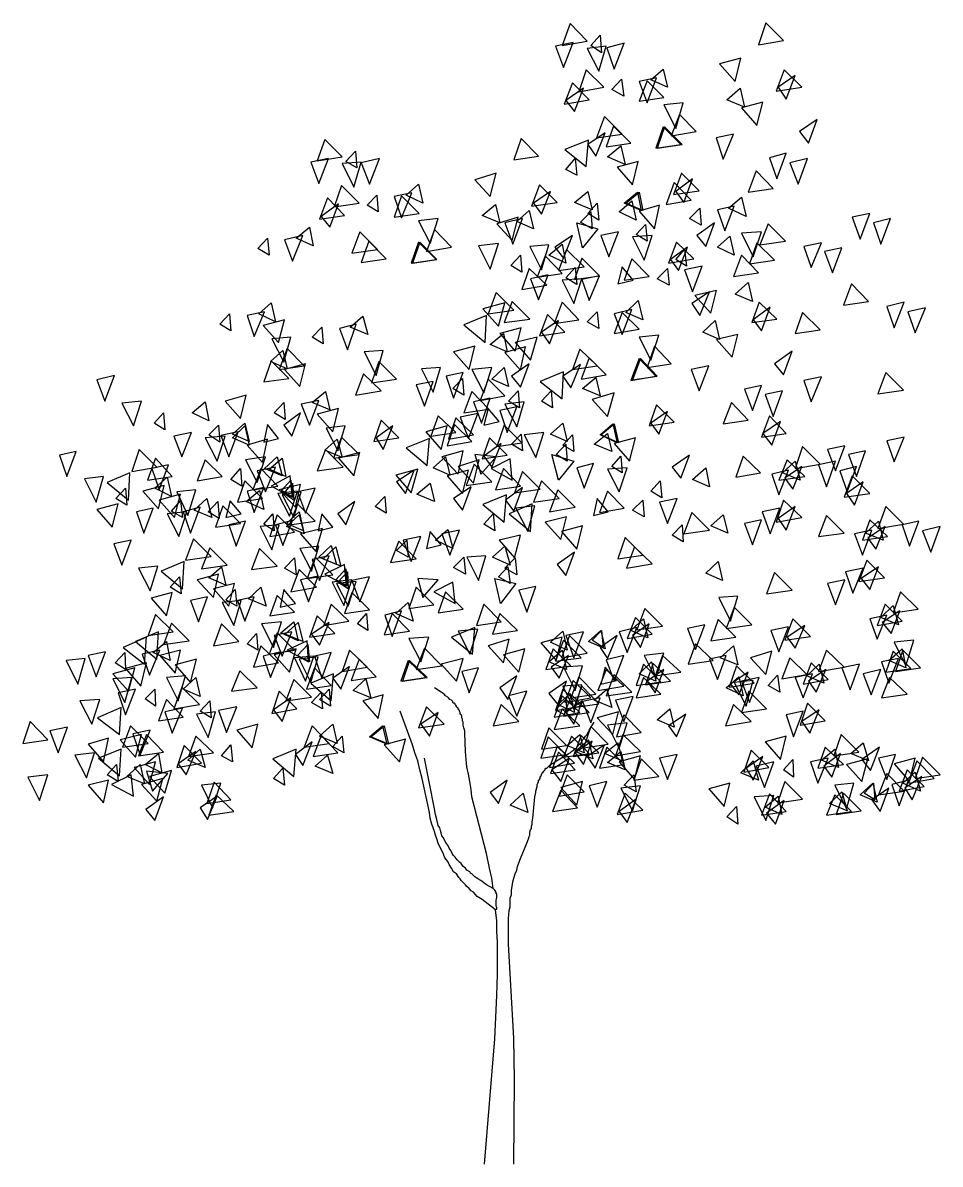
# Model space of a CAD drawing. Header units: inches. Extents: x -11 to 128, y 7 to 56.
# Drawn here: x 0.13 to 8.86, y 22.91 to 33.77 of the extents above; entities that cross this region are included whole.
import ezdxf

# ---------------------------------------------------------------- set-up
doc = ezdxf.new("R2010")
doc.units = ezdxf.units.IN
doc.header["$MEASUREMENT"] = 0

msp = doc.modelspace()

# ---------------------------------------------------------------- linework, layer by layer
at = {"color": 8, "linetype": 'Continuous', "lineweight": -2, "true_color": 0x000008}
for points in [[(5.34, 33.768), (5.264, 33.559), (5.501, 33.6)], [(7.203, 33.775), (7.133, 33.566), (7.37, 33.607)], [(5.201, 33.552), (5.277, 33.349), (5.368, 33.587)], [(5.536, 33.559), (5.626, 33.656), (5.64, 33.489)], [(5.689, 33.538), (5.759, 33.335), (5.856, 33.58)], [(5.501, 33.531), (5.612, 33.314), (5.682, 33.552)], [(6.763, 33.384), (6.91, 33.217), (6.966, 33.44)], [(5.494, 33.328), (5.424, 33.119), (5.661, 33.161)], [(5.996, 33.217), (6.073, 33.014), (6.163, 33.252)], [(6.108, 33.231), (6.226, 33.335), (6.268, 33.161)], [(7.377, 33.328), (7.301, 33.126), (7.545, 33.161)], [(7.322, 33.161), (7.398, 33.049), (7.482, 33.273)], [(5.361, 33.203), (5.284, 33.001), (5.522, 33.042)], [(5.298, 33.035), (5.382, 32.931), (5.466, 33.154)], [(5.738, 33.14), (5.829, 33.238), (5.85, 33.077)], [(6.073, 33.224), (5.996, 33.028), (6.233, 33.063)], [(6.833, 33.042), (6.959, 33.154), (7.001, 32.973)], [(6.973, 32.966), (7.119, 32.798), (7.175, 33.021)], [(6.233, 32.994), (6.345, 32.77), (6.415, 33.014)], [(5.668, 32.882), (5.591, 32.68), (5.836, 32.714)], [(6.38, 32.903), (6.303, 32.701), (6.54, 32.742)], [(7.524, 32.742), (7.608, 32.631), (7.691, 32.854)], [(5.508, 32.617), (5.584, 32.505), (5.675, 32.728)], [(5.752, 32.791), (5.682, 32.596), (5.919, 32.631)], [(6.226, 32.784), (6.156, 32.582), (6.394, 32.617)], [(6.24, 32.784), (6.17, 32.582), (6.408, 32.617)], [(6.729, 32.68), (6.798, 32.477), (6.896, 32.714)], [(3.003, 32.666), (2.933, 32.463), (3.171, 32.498)], [(4.873, 32.673), (4.803, 32.47), (5.04, 32.505)], [(5.291, 32.568), (5.494, 32.408), (5.515, 32.659)], [(5.696, 32.498), (5.822, 32.603), (5.863, 32.428)], [(2.871, 32.449), (2.947, 32.247), (3.038, 32.484)], [(3.206, 32.456), (3.296, 32.554), (3.31, 32.394)], [(3.352, 32.442), (3.429, 32.24), (3.526, 32.484)], [(5.298, 32.38), (5.389, 32.484), (5.403, 32.324)], [(7.238, 32.491), (7.308, 32.289), (7.398, 32.533)], [(7.433, 32.442), (7.51, 32.24), (7.601, 32.484)], [(3.171, 32.435), (3.282, 32.212), (3.352, 32.449)], [(5.787, 32.401), (5.933, 32.233), (5.989, 32.456)], [(4.433, 32.282), (4.58, 32.122), (4.636, 32.345)], [(6.401, 32.345), (6.324, 32.142), (6.568, 32.177)], [(6.345, 32.17), (6.422, 32.066), (6.505, 32.289)], [(7.112, 32.366), (7.035, 32.163), (7.273, 32.198)], [(3.164, 32.226), (3.094, 32.024), (3.331, 32.059)], [(3.666, 32.122), (3.736, 31.919), (3.833, 32.156)], [(3.778, 32.135), (3.896, 32.24), (3.938, 32.059)], [(5.047, 32.233), (4.971, 32.031), (5.215, 32.066)], [(4.991, 32.059), (5.068, 31.954), (5.152, 32.17)], [(5.382, 32.066), (5.508, 32.17), (5.55, 31.996)], [(5.856, 32.059), (5.982, 32.163), (6.017, 31.989)], [(5.87, 32.059), (5.996, 32.163), (6.031, 31.989)], [(6.331, 32.254), (6.254, 32.045), (6.491, 32.087)], [(3.031, 32.108), (2.954, 31.905), (3.192, 31.94)], [(2.968, 31.933), (3.052, 31.829), (3.136, 32.052)], [(3.408, 32.038), (3.499, 32.135), (3.512, 31.975)], [(3.736, 32.128), (3.666, 31.926), (3.903, 31.961)], [(4.503, 31.94), (4.629, 32.045), (4.671, 31.87)], [(5.508, 31.961), (5.598, 32.059), (5.612, 31.898)], [(5.808, 31.975), (5.926, 32.08), (5.968, 31.898)], [(6.847, 32.01), (6.973, 32.115), (7.015, 31.933)], [(4.831, 31.884), (4.95, 31.989), (4.991, 31.815)], [(5.438, 31.877), (5.536, 31.975), (5.55, 31.815)], [(5.996, 31.982), (6.143, 31.815), (6.191, 32.038)], [(6.477, 31.912), (6.575, 32.01), (6.589, 31.849)], [(6.742, 31.996), (6.812, 31.794), (6.903, 32.031)], [(8.026, 31.926), (8.103, 31.717), (8.194, 31.961)], [(2.731, 31.724), (2.857, 31.829), (2.892, 31.654)], [(3.896, 31.891), (4.008, 31.675), (4.085, 31.912)], [(4.643, 31.863), (4.789, 31.703), (4.845, 31.926)], [(4.719, 31.87), (4.796, 31.668), (4.887, 31.912)], [(5.403, 31.87), (5.605, 31.815), (5.459, 31.633)], [(5.968, 31.759), (6.059, 31.856), (6.073, 31.696)], [(6.547, 31.752), (6.631, 31.647), (6.715, 31.87)], [(7.224, 31.863), (7.147, 31.661), (7.391, 31.696)], [(8.228, 31.87), (8.298, 31.668), (8.389, 31.912)], [(2.368, 31.626), (2.459, 31.724), (2.473, 31.563)], [(2.62, 31.71), (2.696, 31.508), (2.794, 31.752)], [(3.338, 31.787), (3.261, 31.584), (3.505, 31.619)], [(4.05, 31.808), (3.973, 31.598), (4.21, 31.64)], [(5.194, 31.64), (5.277, 31.536), (5.361, 31.752)], [(5.633, 31.752), (5.71, 31.549), (5.801, 31.787)], [(5.933, 31.738), (6.045, 31.515), (6.122, 31.752)], [(6.742, 31.64), (6.861, 31.745), (6.903, 31.563)], [(6.973, 31.773), (7.084, 31.549), (7.161, 31.787)], [(3.422, 31.696), (3.352, 31.494), (3.589, 31.529)], [(3.896, 31.689), (3.826, 31.487), (4.064, 31.522)], [(3.91, 31.689), (3.84, 31.487), (4.071, 31.522)], [(4.468, 31.654), (4.58, 31.431), (4.657, 31.675)], [(4.957, 31.647), (5.068, 31.424), (5.138, 31.661)], [(5.138, 31.563), (5.264, 31.668), (5.298, 31.487)], [(5.305, 31.619), (5.229, 31.417), (5.473, 31.452)], [(6.352, 31.689), (6.275, 31.487), (6.519, 31.529)], [(6.296, 31.522), (6.373, 31.417), (6.456, 31.64)], [(6.345, 31.522), (6.429, 31.619), (6.449, 31.459)], [(7.119, 31.682), (7.049, 31.48), (7.287, 31.515)], [(7.566, 31.647), (7.635, 31.445), (7.733, 31.682)], [(7.761, 31.598), (7.838, 31.396), (7.928, 31.633)], [(4.775, 31.466), (4.866, 31.563), (4.88, 31.403)], [(5.103, 31.556), (5.026, 31.354), (5.264, 31.389)], [(5.452, 31.536), (5.382, 31.333), (5.619, 31.368)], [(5.926, 31.529), (5.856, 31.326), (6.094, 31.361)], [(6.973, 31.563), (6.896, 31.361), (7.133, 31.396)], [(4.95, 31.438), (4.88, 31.236), (5.117, 31.277)], [(5.298, 31.347), (5.389, 31.445), (5.403, 31.284)], [(5.836, 31.452), (5.794, 31.291), (5.94, 31.326)], [(6.17, 31.34), (6.268, 31.438), (6.282, 31.277)], [(6.429, 31.424), (6.505, 31.215), (6.596, 31.459)], [(4.964, 31.34), (5.04, 31.138), (5.131, 31.375)], [(5.264, 31.326), (5.375, 31.103), (5.452, 31.34)], [(5.452, 31.333), (5.522, 31.131), (5.619, 31.368)], [(6.91, 31.194), (7.035, 31.305), (7.077, 31.124)], [(8.019, 31.291), (7.942, 31.089), (8.18, 31.124)], [(4.636, 31.208), (4.559, 31.005), (4.803, 31.04)], [(6.498, 31.103), (6.575, 30.991), (6.666, 31.215)], [(6.526, 31.18), (6.68, 31.012), (6.735, 31.229)], [(2.375, 31.005), (2.494, 31.11), (2.536, 30.929)], [(4.51, 31.054), (4.657, 30.887), (4.719, 31.11)], [(4.789, 31.124), (4.712, 30.922), (4.957, 30.956)], [(5.264, 31.117), (5.187, 30.915), (5.424, 30.949)], [(5.87, 31.019), (5.989, 31.131), (6.031, 30.949)], [(7.14, 31.117), (7.07, 30.922), (7.308, 30.956)], [(7.084, 30.949), (7.161, 30.845), (7.245, 31.068)], [(8.354, 31.075), (8.424, 30.873), (8.521, 31.117)], [(2.006, 30.908), (2.096, 31.005), (2.11, 30.845)], [(2.264, 30.991), (2.333, 30.789), (2.431, 31.026)], [(3.247, 30.88), (3.366, 30.984), (3.415, 30.81)], [(4.329, 30.901), (4.531, 30.733), (4.545, 30.991)], [(5.124, 30.998), (5.047, 30.796), (5.291, 30.831)], [(5.501, 30.929), (5.598, 31.026), (5.612, 30.866)], [(5.759, 31.005), (5.836, 30.81), (5.926, 31.047)], [(5.836, 31.019), (5.759, 30.817), (5.996, 30.859)], [(7.552, 31.019), (7.482, 30.817), (7.719, 30.852)], [(8.556, 31.026), (8.626, 30.824), (8.724, 31.061)], [(2.417, 30.894), (2.564, 30.733), (2.62, 30.949)], [(2.885, 30.782), (2.975, 30.88), (2.989, 30.719)], [(3.143, 30.866), (3.219, 30.663), (3.303, 30.908)], [(4.671, 30.817), (4.817, 30.65), (4.873, 30.873)], [(5.068, 30.831), (5.145, 30.719), (5.229, 30.943)], [(6.603, 30.831), (6.722, 30.943), (6.763, 30.761)], [(2.501, 30.768), (2.613, 30.545), (2.682, 30.782)], [(4.58, 30.712), (4.705, 30.817), (4.74, 30.643)], [(4.817, 30.733), (4.964, 30.566), (5.026, 30.782)], [(5.996, 30.782), (6.108, 30.566), (6.184, 30.803)], [(6.735, 30.761), (6.882, 30.594), (6.938, 30.81)], [(2.487, 30.552), (2.606, 30.656), (2.647, 30.482)], [(2.647, 30.677), (2.571, 30.475), (2.808, 30.51)], [(3.38, 30.643), (3.492, 30.419), (3.561, 30.656)], [(4.231, 30.643), (4.378, 30.475), (4.433, 30.698)], [(4.719, 30.636), (4.866, 30.468), (4.915, 30.691)], [(5.431, 30.67), (5.361, 30.475), (5.598, 30.51)], [(6.143, 30.698), (6.073, 30.496), (6.303, 30.531)], [(7.287, 30.531), (7.37, 30.426), (7.454, 30.65)], [(2.494, 30.559), (2.424, 30.357), (2.661, 30.391)], [(2.62, 30.475), (2.766, 30.315), (2.822, 30.531)], [(3.519, 30.552), (3.45, 30.35), (3.687, 30.384)], [(4.782, 30.412), (4.866, 30.308), (4.95, 30.531)], [(5.27, 30.412), (5.347, 30.301), (5.438, 30.524)], [(5.522, 30.587), (5.445, 30.384), (5.682, 30.426)], [(5.996, 30.58), (5.919, 30.37), (6.156, 30.412)], [(6.01, 30.58), (5.933, 30.377), (6.17, 30.412)], [(0.834, 30.377), (0.91, 30.175), (1.001, 30.419)], [(3.373, 30.433), (3.296, 30.231), (3.54, 30.273)], [(3.924, 30.482), (4.036, 30.259), (4.105, 30.496)], [(4.161, 30.412), (4.231, 30.203), (4.322, 30.447)], [(4.405, 30.475), (4.517, 30.252), (4.594, 30.496)], [(4.594, 30.384), (4.712, 30.496), (4.754, 30.315)], [(5.054, 30.363), (5.264, 30.196), (5.277, 30.454)], [(6.491, 30.475), (6.568, 30.273), (6.659, 30.51)], [(8.347, 30.447), (8.27, 30.245), (8.514, 30.28)], [(3.875, 30.329), (3.952, 30.126), (4.036, 30.363)], [(4.224, 30.294), (4.315, 30.391), (4.329, 30.231)], [(4.559, 30.384), (4.482, 30.182), (4.719, 30.224)], [(5.459, 30.294), (5.584, 30.398), (5.626, 30.224)], [(7.001, 30.287), (7.077, 30.084), (7.161, 30.322)], [(7.566, 30.37), (7.635, 30.168), (7.733, 30.405)], [(2.054, 30.175), (2.201, 30.008), (2.257, 30.231)], [(2.885, 30.161), (3.01, 30.266), (3.052, 30.091)], [(4.405, 30.266), (4.329, 30.064), (4.566, 30.098)], [(4.419, 30.168), (4.496, 29.966), (4.58, 30.203)], [(4.754, 30.175), (4.845, 30.273), (4.859, 30.112)], [(5.068, 30.175), (5.159, 30.273), (5.173, 30.112)], [(5.55, 30.189), (5.696, 30.029), (5.759, 30.252)], [(7.196, 30.238), (7.273, 30.029), (7.363, 30.273)], [(1.071, 30.154), (1.182, 29.938), (1.259, 30.175)], [(1.74, 30.064), (1.866, 30.168), (1.901, 29.987)], [(2.522, 30.064), (2.613, 30.161), (2.626, 30.001)], [(2.78, 30.147), (2.857, 29.945), (2.947, 30.182)], [(2.933, 30.05), (3.08, 29.882), (3.136, 30.105)], [(4.559, 30.105), (4.517, 29.945), (4.664, 29.98)], [(4.671, 30.084), (4.74, 29.875), (4.831, 30.119)], [(4.719, 30.147), (4.831, 29.931), (4.901, 30.168)], [(6.163, 30.14), (6.094, 29.938), (6.331, 29.973)], [(6.875, 30.161), (6.798, 29.959), (7.035, 29.994)], [(1.378, 29.966), (1.468, 30.064), (1.482, 29.903)], [(2.613, 29.945), (2.689, 29.84), (2.773, 30.064)], [(3.54, 29.994), (3.471, 29.791), (3.708, 29.826)], [(4.085, 30.036), (4.015, 29.84), (4.252, 29.875)], [(4.252, 30.015), (4.182, 29.812), (4.419, 29.854)], [(4.294, 30.022), (4.371, 29.819), (4.461, 30.057)], [(6.108, 29.966), (6.184, 29.861), (6.268, 30.077)], [(7.238, 30.036), (7.161, 29.833), (7.398, 29.868)], [(7.175, 29.868), (7.259, 29.757), (7.342, 29.98)], [(1.566, 29.84), (1.643, 29.645), (1.734, 29.875)], [(1.901, 29.854), (1.992, 29.945), (2.006, 29.784)], [(2.013, 29.847), (2.089, 29.645), (2.18, 29.882)], [(2.124, 29.861), (2.243, 29.966), (2.285, 29.791)], [(2.124, 29.826), (2.243, 29.938), (2.285, 29.757)], [(2.459, 29.952), (2.424, 29.784), (2.564, 29.819)], [(3.017, 29.917), (3.129, 29.701), (3.199, 29.938)], [(3.492, 29.826), (3.561, 29.715), (3.652, 29.938)], [(3.966, 29.882), (4.112, 29.715), (4.168, 29.938)], [(4.238, 29.952), (4.168, 29.75), (4.405, 29.791)], [(4.712, 29.945), (4.643, 29.743), (4.88, 29.777)], [(4.901, 29.854), (5.012, 29.638), (5.089, 29.875)], [(5.152, 29.861), (5.27, 29.966), (5.312, 29.791)], [(5.626, 29.854), (5.745, 29.959), (5.787, 29.777)], [(5.633, 29.854), (5.759, 29.959), (5.801, 29.777)], [(1.866, 29.826), (1.978, 29.603), (2.054, 29.84)], [(2.264, 29.757), (2.41, 29.589), (2.459, 29.812)], [(3.003, 29.708), (3.122, 29.812), (3.171, 29.638)], [(3.164, 29.833), (3.087, 29.631), (3.331, 29.666)], [(3.778, 29.729), (3.98, 29.561), (4.001, 29.819)], [(4.573, 29.826), (4.503, 29.624), (4.74, 29.659)], [(4.517, 29.652), (4.594, 29.547), (4.684, 29.771)], [(4.782, 29.764), (4.873, 29.861), (4.887, 29.701)], [(5.208, 29.666), (5.298, 29.764), (5.312, 29.603)], [(5.27, 29.757), (5.361, 29.854), (5.375, 29.694)], [(5.57, 29.764), (5.696, 29.868), (5.738, 29.694)], [(5.759, 29.771), (5.905, 29.603), (5.961, 29.826)], [(8.354, 29.798), (8.424, 29.596), (8.521, 29.833)], [(0.478, 29.659), (0.548, 29.457), (0.638, 29.694)], [(1.238, 29.715), (1.168, 29.505), (1.406, 29.547)], [(3.01, 29.715), (2.933, 29.512), (3.178, 29.547)], [(3.136, 29.631), (3.282, 29.464), (3.338, 29.687)], [(4.119, 29.645), (4.273, 29.478), (4.322, 29.701)], [(4.433, 29.666), (4.489, 29.478), (4.636, 29.645)], [(5.166, 29.666), (5.375, 29.603), (5.229, 29.422)], [(6.31, 29.547), (6.394, 29.443), (6.477, 29.659)], [(7.552, 29.743), (7.482, 29.533), (7.719, 29.575)], [(7.789, 29.715), (7.866, 29.512), (7.956, 29.75)], [(7.991, 29.666), (8.068, 29.457), (8.152, 29.701)], [(1.392, 29.631), (1.315, 29.422), (1.552, 29.457)], [(1.357, 29.533), (1.427, 29.331), (1.517, 29.568)], [(1.866, 29.617), (1.789, 29.415), (2.027, 29.457)], [(2.25, 29.617), (2.361, 29.401), (2.438, 29.645)], [(2.361, 29.512), (2.438, 29.31), (2.536, 29.547)], [(2.431, 29.533), (2.55, 29.645), (2.599, 29.464)], [(2.473, 29.526), (2.599, 29.631), (2.633, 29.457)], [(4.036, 29.54), (4.154, 29.645), (4.196, 29.471)], [(4.273, 29.554), (4.419, 29.394), (4.475, 29.617)], [(4.426, 29.575), (4.35, 29.373), (4.594, 29.408)], [(4.768, 29.624), (4.587, 29.533), (4.789, 29.422)], [(5.403, 29.54), (5.473, 29.345), (5.563, 29.582)], [(5.738, 29.554), (5.822, 29.652), (5.836, 29.491)], [(6.987, 29.652), (6.917, 29.45), (7.154, 29.491)], [(7.405, 29.617), (7.328, 29.422), (7.573, 29.457)], [(7.363, 29.491), (7.482, 29.603), (7.531, 29.422)], [(7.384, 29.443), (7.461, 29.338), (7.545, 29.554)], [(7.705, 29.568), (7.782, 29.359), (7.866, 29.603)], [(7.908, 29.512), (7.977, 29.31), (8.068, 29.554)], [(0.715, 29.436), (0.827, 29.212), (0.896, 29.457)], [(0.931, 29.401), (1.134, 29.233), (1.148, 29.491)], [(1.385, 29.345), (1.503, 29.45), (1.545, 29.268)], [(2.11, 29.429), (2.201, 29.533), (2.215, 29.366)], [(2.396, 29.533), (2.32, 29.331), (2.557, 29.366)], [(2.675, 29.464), (2.494, 29.366), (2.696, 29.261)], [(3.68, 29.471), (3.826, 29.303), (3.889, 29.526)], [(3.687, 29.408), (3.771, 29.296), (3.854, 29.519)], [(4.168, 29.464), (4.315, 29.296), (4.371, 29.519)], [(4.705, 29.533), (4.629, 29.331), (4.866, 29.366)], [(4.887, 29.505), (4.81, 29.303), (5.054, 29.338)], [(5.696, 29.526), (5.808, 29.31), (5.884, 29.54)], [(6.505, 29.429), (6.631, 29.54), (6.666, 29.359)], [(7.259, 29.478), (7.328, 29.282), (7.419, 29.519)], [(8.026, 29.464), (7.949, 29.261), (8.194, 29.296)], [(1.015, 29.247), (1.106, 29.345), (1.12, 29.185)], [(1.273, 29.317), (1.42, 29.15), (1.475, 29.373)], [(1.594, 29.31), (1.699, 29.087), (1.775, 29.331)], [(2.243, 29.415), (2.173, 29.212), (2.41, 29.247)], [(2.264, 29.317), (2.333, 29.115), (2.424, 29.352)], [(2.571, 29.331), (2.724, 29.164), (2.773, 29.38)], [(2.592, 29.324), (2.682, 29.422), (2.696, 29.261)], [(2.613, 29.296), (2.696, 29.394), (2.71, 29.233)], [(2.745, 29.31), (2.822, 29.108), (2.913, 29.345)], [(3.882, 29.289), (4.008, 29.394), (4.05, 29.219)], [(4.231, 29.247), (4.315, 29.136), (4.398, 29.359)], [(4.726, 29.233), (4.803, 29.129), (4.887, 29.352)], [(5.068, 29.415), (4.991, 29.212), (5.236, 29.247)], [(5.222, 29.331), (5.145, 29.122), (5.389, 29.164)], [(6.108, 29.317), (6.198, 29.415), (6.212, 29.254)], [(7.97, 29.296), (8.047, 29.185), (8.131, 29.408)], [(1.427, 29.233), (1.573, 29.066), (1.629, 29.289)], [(1.545, 29.129), (1.629, 29.226), (1.65, 29.066)], [(1.761, 29.136), (1.88, 29.247), (1.929, 29.066)], [(1.894, 29.122), (1.985, 29.219), (1.999, 29.059)], [(2.103, 29.226), (2.061, 29.066), (2.208, 29.101)], [(2.257, 29.219), (2.382, 29.324), (2.424, 29.143)], [(2.557, 29.296), (2.668, 29.08), (2.745, 29.317)], [(2.599, 29.282), (2.71, 29.066), (2.78, 29.31)], [(3.129, 29.101), (3.206, 28.996), (3.289, 29.219)], [(3.485, 29.171), (3.575, 29.268), (3.589, 29.108)], [(4.51, 29.191), (4.712, 29.024), (4.733, 29.282)], [(5.598, 29.247), (5.563, 29.087), (5.703, 29.122)], [(5.696, 29.317), (5.619, 29.115), (5.856, 29.157)], [(5.933, 29.136), (6.031, 29.233), (6.045, 29.073)], [(6.191, 29.212), (6.268, 29.01), (6.359, 29.247)], [(7.37, 29.233), (7.301, 29.024), (7.545, 29.066)], [(0.834, 29.143), (0.98, 28.975), (1.036, 29.198)], [(1.21, 29.122), (1.28, 28.919), (1.371, 29.157)], [(1.503, 29.101), (1.615, 28.885), (1.692, 29.122)], [(1.657, 29.122), (1.727, 28.919), (1.817, 29.164)], [(2.033, 29.178), (1.964, 28.975), (2.201, 29.01)], [(2.64, 29.01), (2.759, 29.122), (2.801, 28.94)], [(2.745, 29.198), (2.668, 28.996), (2.913, 29.031)], [(4.761, 29.101), (4.964, 28.933), (4.977, 29.198)], [(4.824, 29.157), (4.936, 28.933), (5.005, 29.178)], [(6.498, 29.115), (6.422, 28.912), (6.666, 28.947)], [(7.168, 29.122), (7.245, 28.912), (7.335, 29.157)], [(7.322, 29.059), (7.398, 28.947), (7.482, 29.171)], [(8.347, 29.171), (8.27, 28.961), (8.514, 29.003)], [(2.089, 28.996), (2.159, 28.794), (2.25, 29.031)], [(2.424, 29.003), (2.508, 29.101), (2.522, 28.94)], [(2.55, 29.094), (2.48, 28.885), (2.717, 28.926)], [(2.536, 28.996), (2.606, 28.801), (2.696, 29.038)], [(2.64, 28.982), (2.759, 29.094), (2.808, 28.912)], [(2.975, 29.101), (2.94, 28.94), (3.08, 28.975)], [(4.517, 29.003), (4.608, 29.101), (4.622, 28.94)], [(5.103, 29.024), (5.25, 28.857), (5.305, 29.073)], [(6.68, 28.989), (6.798, 29.094), (6.84, 28.919)], [(7.001, 29.01), (7.077, 28.808), (7.161, 29.045)], [(7.782, 29.087), (7.705, 28.885), (7.949, 28.919)], [(8.194, 29.045), (8.124, 28.85), (8.361, 28.885)], [(8.152, 28.919), (8.277, 29.031), (8.319, 28.85)], [(8.5, 28.996), (8.57, 28.794), (8.661, 29.031)], [(2.389, 28.982), (2.501, 28.759), (2.571, 28.996)], [(2.773, 28.912), (2.919, 28.745), (2.982, 28.961)], [(4.008, 28.933), (3.973, 28.773), (4.112, 28.808)], [(4.057, 28.85), (4.175, 28.954), (4.224, 28.773)], [(4.119, 28.912), (4.196, 28.71), (4.287, 28.947)], [(4.664, 28.85), (4.81, 28.682), (4.866, 28.898)], [(5.257, 28.933), (5.403, 28.766), (5.459, 28.989)], [(6.31, 28.898), (6.408, 28.996), (6.415, 28.836)], [(8.047, 28.912), (8.124, 28.71), (8.214, 28.947)], [(8.173, 28.871), (8.249, 28.766), (8.34, 28.982)], [(8.696, 28.94), (8.773, 28.738), (8.863, 28.982)], [(0.994, 28.815), (1.071, 28.612), (1.161, 28.85)], [(1.754, 28.864), (1.678, 28.661), (1.922, 28.696)], [(2.766, 28.773), (2.878, 28.557), (2.947, 28.794)], [(2.947, 28.689), (3.066, 28.801), (3.115, 28.619)], [(2.989, 28.675), (3.108, 28.787), (3.157, 28.605)], [(3.708, 28.843), (3.631, 28.64), (3.875, 28.675)], [(3.687, 28.752), (3.785, 28.85), (3.798, 28.689)], [(3.75, 28.85), (3.826, 28.647), (3.917, 28.885)], [(4.601, 28.689), (4.719, 28.794), (4.768, 28.612)], [(5.863, 28.878), (5.794, 28.675), (6.031, 28.71)], [(5.954, 28.787), (5.877, 28.585), (6.122, 28.626)], [(1.908, 28.78), (1.831, 28.578), (2.075, 28.612)], [(2.382, 28.773), (2.306, 28.571), (2.55, 28.605)], [(2.62, 28.585), (2.717, 28.682), (2.731, 28.522)], [(2.913, 28.689), (2.836, 28.487), (3.08, 28.522)], [(2.885, 28.668), (2.954, 28.466), (3.045, 28.703)], [(4.231, 28.592), (4.329, 28.689), (4.343, 28.529)], [(4.357, 28.689), (4.468, 28.466), (4.538, 28.703)], [(4.719, 28.585), (4.817, 28.682), (4.831, 28.522)], [(5.215, 28.619), (5.298, 28.515), (5.382, 28.738)], [(1.231, 28.585), (1.343, 28.368), (1.413, 28.605)], [(1.447, 28.557), (1.65, 28.389), (1.664, 28.647)], [(1.901, 28.494), (2.02, 28.598), (2.061, 28.424)], [(2.759, 28.571), (2.682, 28.361), (2.926, 28.403)], [(3.192, 28.619), (3.003, 28.529), (3.212, 28.417)], [(3.108, 28.473), (3.206, 28.578), (3.219, 28.417)], [(4.657, 28.501), (4.747, 28.598), (4.768, 28.438)], [(6.631, 28.536), (6.749, 28.647), (6.791, 28.466)], [(7.963, 28.55), (8.033, 28.347), (8.131, 28.585)], [(8.166, 28.661), (8.089, 28.459), (8.333, 28.494)], [(8.11, 28.487), (8.194, 28.382), (8.277, 28.598)], [(1.531, 28.403), (1.622, 28.501), (1.636, 28.34)], [(1.789, 28.473), (1.943, 28.305), (1.992, 28.529)], [(2.773, 28.473), (2.85, 28.264), (2.94, 28.508)], [(3.073, 28.452), (3.185, 28.229), (3.261, 28.473)], [(3.115, 28.438), (3.226, 28.222), (3.303, 28.459)], [(3.129, 28.452), (3.219, 28.55), (3.226, 28.389)], [(3.261, 28.466), (3.338, 28.264), (3.429, 28.501)], [(3.889, 28.487), (3.938, 28.305), (4.085, 28.473)], [(4.622, 28.487), (4.824, 28.438), (4.677, 28.25)], [(7.287, 28.543), (7.21, 28.34), (7.454, 28.375)], [(7.789, 28.438), (7.866, 28.236), (7.956, 28.473)], [(1.35, 28.299), (1.496, 28.131), (1.552, 28.354)], [(1.943, 28.389), (2.089, 28.222), (2.145, 28.438)], [(2.061, 28.285), (2.152, 28.382), (2.166, 28.222)], [(2.278, 28.292), (2.396, 28.403), (2.445, 28.222)], [(2.613, 28.382), (2.578, 28.215), (2.724, 28.25)], [(3.261, 28.354), (3.192, 28.152), (3.429, 28.187)], [(3.875, 28.403), (3.805, 28.201), (4.043, 28.236)], [(4.224, 28.452), (4.043, 28.361), (4.245, 28.25)], [(4.154, 28.361), (4.085, 28.159), (4.322, 28.194)], [(4.852, 28.375), (4.929, 28.166), (5.012, 28.41)], [(8.487, 28.361), (8.417, 28.159), (8.654, 28.194)], [(1.727, 28.278), (1.803, 28.075), (1.887, 28.312)], [(2.027, 28.257), (2.138, 28.04), (2.208, 28.278)], [(2.173, 28.278), (2.243, 28.082), (2.333, 28.312)], [(2.55, 28.326), (2.48, 28.131), (2.717, 28.166)], [(3.066, 28.243), (2.996, 28.04), (3.233, 28.082)], [(3.68, 28.152), (3.798, 28.257), (3.847, 28.082)], [(4.517, 28.243), (4.447, 28.04), (4.684, 28.075)], [(6.756, 28.305), (6.868, 28.082), (6.938, 28.319)], [(8.34, 28.243), (8.263, 28.04), (8.5, 28.082)], [(1.392, 28.145), (1.322, 27.943), (1.559, 27.978)], [(3.317, 28.054), (3.401, 28.152), (3.415, 27.992)], [(3.645, 28.152), (3.568, 27.95), (3.812, 27.985)], [(3.575, 28.138), (3.645, 27.936), (3.736, 28.18)], [(4.671, 28.152), (4.601, 27.957), (4.838, 27.992)], [(6.052, 28.201), (5.975, 27.999), (6.219, 28.033)], [(6.903, 28.215), (6.826, 28.012), (7.07, 28.047)], [(8.194, 28.103), (8.263, 27.908), (8.354, 28.138)], [(8.298, 28.117), (8.417, 28.229), (8.466, 28.047)], [(8.312, 28.068), (8.396, 27.964), (8.48, 28.18)], [(1.545, 28.061), (1.468, 27.859), (1.713, 27.894)], [(2.02, 28.054), (1.943, 27.845), (2.187, 27.887)], [(2.403, 28.054), (2.515, 27.831), (2.592, 28.075)], [(2.585, 27.971), (2.71, 28.075), (2.752, 27.894)], [(2.626, 27.957), (2.752, 28.068), (2.794, 27.887)], [(2.933, 28.131), (2.857, 27.929), (3.101, 27.964)], [(2.878, 27.957), (2.954, 27.852), (3.045, 28.068)], [(5.961, 28.117), (5.884, 27.915), (6.122, 27.957)], [(5.919, 27.992), (6.038, 28.103), (6.08, 27.922)], [(5.933, 27.943), (6.01, 27.831), (6.094, 28.054)], [(6.456, 28.012), (6.533, 27.81), (6.624, 28.047)], [(6.749, 28.096), (6.68, 27.894), (6.917, 27.929)], [(7.252, 27.992), (7.328, 27.789), (7.419, 28.026)], [(7.461, 28.103), (7.384, 27.901), (7.628, 27.936)], [(7.405, 27.929), (7.482, 27.824), (7.573, 28.04)], [(1.085, 27.831), (1.287, 27.671), (1.308, 27.929)], [(1.203, 27.887), (1.406, 27.719), (1.42, 27.978)], [(2.264, 27.866), (2.354, 27.964), (2.368, 27.803)], [(2.55, 27.971), (2.473, 27.768), (2.717, 27.803)], [(2.522, 27.943), (2.599, 27.747), (2.689, 27.978)], [(3.805, 27.915), (3.917, 27.692), (3.994, 27.929)], [(4.21, 27.929), (4.412, 27.768), (4.433, 28.019)], [(4.273, 27.985), (4.384, 27.768), (4.461, 28.006)], [(5.061, 27.873), (5.208, 27.706), (5.264, 27.929)], [(5.152, 27.88), (5.27, 27.985), (5.312, 27.803)], [(5.333, 27.943), (5.257, 27.733), (5.501, 27.775)], [(5.298, 27.943), (5.375, 27.733), (5.466, 27.978)], [(5.515, 27.887), (5.633, 27.992), (5.675, 27.817)], [(5.55, 27.901), (5.64, 27.992), (5.654, 27.831)], [(5.626, 27.831), (5.696, 27.726), (5.787, 27.943)], [(5.808, 27.978), (5.884, 27.782), (5.975, 28.019)], [(1.371, 27.782), (1.496, 27.887), (1.531, 27.706)], [(2.396, 27.845), (2.326, 27.643), (2.564, 27.685)], [(2.522, 27.761), (2.668, 27.594), (2.731, 27.817)], [(2.836, 27.894), (2.647, 27.803), (2.85, 27.692)], [(2.745, 27.754), (2.843, 27.859), (2.857, 27.692)], [(3.952, 27.824), (3.875, 27.622), (4.119, 27.657)], [(4.559, 27.845), (4.705, 27.685), (4.761, 27.908)], [(4.705, 27.761), (4.852, 27.594), (4.908, 27.817)], [(5.18, 27.817), (5.11, 27.622), (5.347, 27.657)], [(5.277, 27.901), (5.201, 27.699), (5.445, 27.733)], [(6.533, 27.866), (6.463, 27.671), (6.701, 27.706)], [(6.77, 27.733), (6.896, 27.845), (6.938, 27.664)], [(8.375, 27.706), (8.5, 27.817), (8.535, 27.636)], [(8.424, 27.88), (8.535, 27.657), (8.612, 27.901)], [(0.541, 27.706), (0.652, 27.482), (0.722, 27.726)], [(0.75, 27.754), (0.827, 27.552), (0.917, 27.789)], [(1.008, 27.685), (1.099, 27.782), (1.106, 27.622)], [(1.266, 27.768), (1.336, 27.566), (1.434, 27.803)], [(1.434, 27.754), (1.58, 27.587), (1.629, 27.803)], [(1.58, 27.664), (1.727, 27.496), (1.782, 27.719)], [(2.417, 27.747), (2.487, 27.545), (2.585, 27.789)], [(2.717, 27.733), (2.822, 27.51), (2.899, 27.747)], [(2.759, 27.719), (2.871, 27.496), (2.94, 27.74)], [(2.906, 27.747), (2.975, 27.538), (3.066, 27.782)], [(3.24, 27.803), (3.171, 27.601), (3.408, 27.643)], [(3.331, 27.719), (3.254, 27.517), (3.492, 27.552)], [(3.798, 27.706), (3.729, 27.51), (3.966, 27.545)], [(3.812, 27.706), (3.743, 27.51), (3.98, 27.545)], [(4.112, 27.671), (4.259, 27.51), (4.322, 27.726)], [(5.138, 27.692), (5.264, 27.803), (5.305, 27.622)], [(5.159, 27.643), (5.236, 27.538), (5.326, 27.754)], [(5.682, 27.713), (5.759, 27.51), (5.85, 27.754)], [(6.045, 27.754), (6.156, 27.531), (6.233, 27.775)], [(6.219, 27.754), (6.149, 27.559), (6.394, 27.594)], [(6.666, 27.719), (6.742, 27.524), (6.826, 27.754)], [(7.056, 27.733), (7.203, 27.573), (7.259, 27.796)], [(7.433, 27.733), (7.356, 27.531), (7.594, 27.573)], [(7.782, 27.803), (7.705, 27.601), (7.949, 27.643)], [(8.305, 27.692), (8.375, 27.489), (8.466, 27.726)], [(8.417, 27.796), (8.347, 27.594), (8.584, 27.629)], [(8.507, 27.803), (8.438, 27.601), (8.675, 27.636)], [(0.987, 27.58), (1.134, 27.413), (1.196, 27.636)], [(1.106, 27.629), (1.252, 27.461), (1.308, 27.685)], [(2.194, 27.608), (2.117, 27.413), (2.361, 27.447)], [(2.906, 27.636), (2.829, 27.433), (3.066, 27.468)], [(3.08, 27.538), (3.157, 27.433), (3.24, 27.65)], [(4.308, 27.601), (4.378, 27.399), (4.468, 27.636)], [(5.277, 27.643), (5.389, 27.42), (5.459, 27.657)], [(5.682, 27.622), (5.605, 27.42), (5.85, 27.461)], [(5.675, 27.643), (5.633, 27.482), (5.78, 27.517)], [(6.038, 27.671), (5.968, 27.468), (6.205, 27.503)], [(5.996, 27.58), (6.115, 27.692), (6.156, 27.51)], [(6.129, 27.678), (6.059, 27.475), (6.296, 27.51)], [(6.073, 27.51), (6.149, 27.399), (6.233, 27.622)], [(6.924, 27.657), (6.854, 27.454), (7.091, 27.489)], [(6.868, 27.482), (6.945, 27.378), (7.035, 27.594)], [(7.635, 27.685), (7.559, 27.482), (7.796, 27.524)], [(7.594, 27.559), (7.712, 27.671), (7.754, 27.489)], [(7.608, 27.51), (7.684, 27.406), (7.775, 27.622)], [(7.928, 27.636), (8.005, 27.426), (8.096, 27.671)], [(8.131, 27.58), (8.207, 27.378), (8.298, 27.622)], [(0.987, 27.531), (1.099, 27.308), (1.168, 27.545)], [(1.496, 27.545), (1.608, 27.322), (1.678, 27.559)], [(1.657, 27.433), (1.775, 27.545), (1.817, 27.364)], [(2.71, 27.524), (2.633, 27.322), (2.878, 27.357)], [(2.871, 27.489), (3.066, 27.322), (3.087, 27.58)], [(3.275, 27.42), (3.394, 27.531), (3.443, 27.35)], [(4.671, 27.447), (4.747, 27.336), (4.831, 27.559)], [(5.138, 27.392), (5.222, 27.287), (5.305, 27.51)], [(5.368, 27.517), (5.291, 27.308), (5.536, 27.35)], [(5.424, 27.552), (5.347, 27.35), (5.584, 27.385)], [(5.759, 27.573), (5.682, 27.371), (5.926, 27.406)], [(6.038, 27.545), (5.968, 27.35), (6.205, 27.385)], [(6.826, 27.447), (6.945, 27.552), (6.987, 27.371)], [(6.903, 27.496), (7.015, 27.273), (7.084, 27.517)], [(6.973, 27.51), (7.049, 27.308), (7.14, 27.545)], [(7.224, 27.468), (7.315, 27.566), (7.335, 27.406)], [(7.482, 27.545), (7.559, 27.35), (7.649, 27.58)], [(8.382, 27.545), (8.305, 27.35), (8.549, 27.385)], [(1.036, 27.399), (1.106, 27.189), (1.203, 27.433)], [(1.294, 27.343), (1.385, 27.433), (1.392, 27.273)], [(1.643, 27.454), (1.566, 27.245), (1.81, 27.287)], [(2.571, 27.413), (2.501, 27.203), (2.738, 27.245)], [(2.878, 27.308), (2.968, 27.406), (2.982, 27.245)], [(2.954, 27.336), (3.045, 27.433), (3.059, 27.273)], [(3.366, 27.322), (3.512, 27.154), (3.561, 27.378)], [(4.754, 27.371), (4.831, 27.175), (4.929, 27.413)], [(5.27, 27.433), (5.201, 27.231), (5.438, 27.273)], [(5.222, 27.287), (5.34, 27.392), (5.382, 27.21)], [(5.27, 27.461), (5.382, 27.238), (5.452, 27.475)], [(5.354, 27.378), (5.277, 27.175), (5.522, 27.21)], [(5.452, 27.461), (5.375, 27.259), (5.612, 27.294)], [(5.57, 27.329), (5.689, 27.433), (5.738, 27.259)], [(7.042, 27.413), (6.973, 27.21), (7.21, 27.245)], [(0.673, 27.322), (0.785, 27.099), (0.861, 27.336)], [(1.496, 27.336), (1.42, 27.133), (1.657, 27.168)], [(1.817, 27.224), (1.908, 27.322), (1.922, 27.161)], [(1.992, 27.231), (2.068, 27.022), (2.166, 27.266)], [(2.515, 27.238), (2.599, 27.127), (2.682, 27.35)], [(3.973, 27.266), (3.896, 27.064), (4.14, 27.099)], [(4.684, 27.287), (4.608, 27.085), (4.852, 27.127)], [(5.264, 27.371), (5.187, 27.168), (5.431, 27.21)], [(5.201, 27.238), (5.298, 27.336), (5.312, 27.175)], [(5.298, 27.21), (5.375, 27.099), (5.459, 27.322)], [(5.459, 27.315), (5.536, 27.113), (5.626, 27.35)], [(5.773, 27.329), (5.85, 27.127), (5.94, 27.364)], [(6.896, 27.287), (6.819, 27.085), (7.063, 27.127)], [(7.601, 27.301), (7.531, 27.092), (7.768, 27.133)], [(0.841, 27.161), (1.05, 27.001), (1.064, 27.259)], [(1.482, 27.217), (1.552, 27.015), (1.65, 27.252)], [(1.782, 27.196), (1.894, 26.973), (1.964, 27.217)], [(3.917, 27.099), (4.001, 26.987), (4.085, 27.21)], [(5.264, 27.245), (5.187, 27.05), (5.431, 27.085)], [(5.598, 27.161), (5.745, 27.001), (5.801, 27.217)], [(5.85, 27.189), (5.78, 26.98), (6.017, 27.022)], [(6.17, 27.14), (6.289, 27.245), (6.331, 27.071)], [(6.275, 27.085), (6.352, 26.98), (6.442, 27.196)], [(7.398, 27.189), (7.468, 26.98), (7.559, 27.224)], [(7.545, 27.127), (7.621, 27.015), (7.712, 27.238)], [(0.199, 27.127), (0.129, 26.917), (0.366, 26.952)], [(0.387, 27.036), (0.464, 26.827), (0.555, 27.071)], [(1.154, 27.085), (1.078, 26.882), (1.322, 26.917)], [(2.166, 27.043), (2.313, 26.875), (2.368, 27.099)], [(2.885, 27.085), (2.808, 26.882), (3.045, 26.917)], [(2.954, 26.987), (3.08, 27.099), (3.122, 26.917)], [(3.429, 26.98), (3.554, 27.085), (3.596, 26.91)], [(3.443, 26.98), (3.568, 27.085), (3.61, 26.91)], [(5.138, 27.064), (5.068, 26.861), (5.305, 26.896)], [(5.536, 27.078), (5.466, 26.875), (5.703, 26.91)], [(5.696, 27.092), (5.808, 26.868), (5.884, 27.113)], [(0.75, 26.91), (0.896, 26.743), (0.945, 26.966)], [(1.057, 26.952), (1.203, 26.785), (1.259, 27.001)], [(1.175, 27.008), (1.245, 26.806), (1.343, 27.043)], [(1.308, 27.001), (1.231, 26.799), (1.468, 26.834)], [(1.775, 26.987), (1.706, 26.792), (1.943, 26.827)], [(2.968, 26.994), (2.892, 26.792), (3.129, 26.827)], [(3.08, 26.889), (3.171, 26.987), (3.185, 26.827)], [(3.568, 26.903), (3.715, 26.743), (3.771, 26.959)], [(5.131, 26.98), (5.061, 26.778), (5.298, 26.813)], [(5.354, 26.987), (5.277, 26.785), (5.522, 26.82)], [(5.312, 26.896), (5.431, 27.001), (5.473, 26.827)], [(5.445, 26.994), (5.368, 26.792), (5.612, 26.827)], [(5.389, 26.84), (5.515, 26.952), (5.557, 26.771)], [(5.389, 26.827), (5.466, 26.715), (5.55, 26.938)], [(5.843, 27.001), (5.773, 26.799), (6.01, 26.84)], [(7.196, 26.931), (7.342, 26.764), (7.398, 26.987)], [(7.921, 27.001), (7.852, 26.799), (8.089, 26.834)], [(0.848, 26.778), (1.05, 26.61), (1.064, 26.861)], [(1.664, 26.896), (1.594, 26.687), (1.831, 26.729)], [(1.608, 26.722), (1.685, 26.617), (1.775, 26.84)], [(1.699, 26.757), (1.817, 26.861), (1.866, 26.687)], [(2.02, 26.799), (2.11, 26.903), (2.124, 26.743)], [(2.508, 26.771), (2.71, 26.603), (2.731, 26.861)], [(2.724, 26.813), (2.794, 26.708), (2.885, 26.931)], [(5.215, 26.889), (5.145, 26.687), (5.382, 26.729)], [(5.229, 26.834), (5.152, 26.631), (5.389, 26.666)], [(5.501, 26.792), (5.577, 26.68), (5.668, 26.903)], [(5.689, 26.882), (5.619, 26.68), (5.856, 26.715)], [(5.668, 26.82), (5.794, 26.924), (5.836, 26.75)], [(5.696, 26.736), (5.822, 26.84), (5.863, 26.666)], [(7.063, 26.854), (6.994, 26.645), (7.231, 26.687)], [(7.768, 26.882), (7.698, 26.68), (7.942, 26.715)], [(7.733, 26.757), (7.859, 26.861), (7.894, 26.687)], [(8.012, 26.82), (8.131, 26.924), (8.18, 26.75)], [(8.117, 26.764), (8.201, 26.659), (8.284, 26.882)], [(0.624, 26.806), (0.736, 26.589), (0.813, 26.827)], [(1.189, 26.687), (1.336, 26.527), (1.392, 26.743)], [(1.294, 26.715), (1.42, 26.82), (1.454, 26.638)], [(2.913, 26.701), (3.031, 26.806), (3.08, 26.631)], [(5.166, 26.666), (5.25, 26.554), (5.333, 26.778)], [(5.808, 26.743), (5.954, 26.575), (6.01, 26.799)], [(6.017, 26.771), (5.947, 26.568), (6.184, 26.603)], [(6.191, 26.778), (6.268, 26.575), (6.359, 26.813)], [(6.966, 26.638), (7.084, 26.75), (7.133, 26.568)], [(7.015, 26.68), (7.084, 26.568), (7.175, 26.792)], [(7.112, 26.701), (7.189, 26.499), (7.28, 26.743)], [(7.37, 26.666), (7.461, 26.764), (7.468, 26.596)], [(7.628, 26.743), (7.698, 26.54), (7.796, 26.778)], [(7.754, 26.701), (7.831, 26.596), (7.914, 26.82)], [(7.97, 26.715), (8.117, 26.554), (8.173, 26.771)], [(8.277, 26.778), (8.354, 26.575), (8.438, 26.813)], [(8.424, 26.722), (8.57, 26.554), (8.626, 26.778)], [(8.64, 26.75), (8.563, 26.54), (8.807, 26.582)], [(8.696, 26.785), (8.626, 26.582), (8.863, 26.617)], [(0.178, 26.596), (0.289, 26.373), (0.366, 26.617)], [(0.931, 26.617), (1.022, 26.715), (1.036, 26.554)], [(1.161, 26.617), (0.973, 26.527), (1.182, 26.415)], [(1.12, 26.603), (1.245, 26.715), (1.287, 26.534)], [(1.308, 26.652), (1.364, 26.464), (1.51, 26.631)], [(1.336, 26.603), (1.482, 26.443), (1.545, 26.659)], [(2.515, 26.582), (2.606, 26.68), (2.62, 26.52)], [(5.312, 26.617), (5.236, 26.415), (5.473, 26.457)], [(5.856, 26.52), (5.947, 26.617), (5.968, 26.457)], [(8.354, 26.631), (8.277, 26.429), (8.521, 26.464)], [(8.549, 26.666), (8.473, 26.464), (8.71, 26.506)], [(8.507, 26.54), (8.626, 26.645), (8.675, 26.464)], [(0.75, 26.52), (0.896, 26.352), (0.945, 26.568)], [(1.259, 26.527), (1.406, 26.366), (1.461, 26.582)], [(1.831, 26.52), (1.936, 26.303), (2.013, 26.54)], [(1.95, 26.547), (1.88, 26.345), (2.11, 26.38)], [(4.58, 26.45), (4.657, 26.345), (4.74, 26.568)], [(5.25, 26.499), (5.403, 26.331), (5.459, 26.554)], [(5.522, 26.513), (5.598, 26.31), (5.689, 26.554)], [(5.822, 26.492), (5.933, 26.275), (6.01, 26.513)], [(6.659, 26.485), (6.805, 26.317), (6.861, 26.54)], [(7.384, 26.554), (7.315, 26.352), (7.552, 26.387)], [(7.859, 26.52), (7.97, 26.296), (8.04, 26.54)], [(8.103, 26.429), (8.221, 26.54), (8.263, 26.359)], [(8.138, 26.443), (8.228, 26.54), (8.242, 26.38)], [(8.403, 26.527), (8.473, 26.324), (8.563, 26.568)], [(8.528, 26.492), (8.598, 26.38), (8.689, 26.603)], [(1.301, 26.289), (1.385, 26.185), (1.468, 26.408)], [(1.817, 26.303), (1.887, 26.192), (1.978, 26.415)], [(1.971, 26.429), (1.901, 26.234), (2.138, 26.268)], [(4.768, 26.331), (4.894, 26.443), (4.936, 26.261)], [(5.25, 26.471), (5.173, 26.268), (5.41, 26.303)], [(5.863, 26.443), (5.787, 26.241), (6.031, 26.282)], [(7.091, 26.408), (7.203, 26.185), (7.28, 26.422)], [(7.238, 26.436), (7.161, 26.234), (7.398, 26.268)], [(7.196, 26.31), (7.322, 26.415), (7.356, 26.241)], [(7.859, 26.429), (7.782, 26.234), (8.019, 26.268)], [(7.81, 26.345), (7.928, 26.457), (7.977, 26.275)], [(7.942, 26.443), (7.873, 26.241), (8.11, 26.275)], [(8.214, 26.38), (8.291, 26.268), (8.375, 26.492)], [(5.808, 26.268), (5.884, 26.164), (5.968, 26.387)], [(6.833, 26.22), (6.924, 26.317), (6.938, 26.15)], [(7.21, 26.254), (7.294, 26.15), (7.377, 26.373)]]:
    msp.add_lwpolyline(points, close=True, dxfattribs=at)
for points in [[(4.608, 25.536), (4.594, 25.634), (4.573, 25.731), (4.545, 25.871), (4.405, 26.408), (4.398, 26.478), (4.384, 26.554), (4.371, 26.624), (4.357, 26.694), (4.35, 26.764), (4.343, 26.84), (4.336, 27.015), (4.336, 27.036), (4.329, 27.064), (4.322, 27.092), (4.322, 27.106), (4.322, 27.12), (4.315, 27.133), (4.315, 27.147), (4.308, 27.161), (4.308, 27.175), (4.301, 27.189), (4.294, 27.196), (4.294, 27.21), (4.294, 27.21), (4.287, 27.224), (4.287, 27.224), (4.287, 27.231), (4.28, 27.238), (4.273, 27.245), (4.273, 27.245), (4.273, 27.252), (4.266, 27.259), (4.259, 27.266), (4.259, 27.273), (4.252, 27.28), (4.245, 27.287), (4.245, 27.294), (4.238, 27.301), (4.231, 27.301), (4.224, 27.308), (4.224, 27.315), (4.217, 27.322), (4.21, 27.329), (4.196, 27.336), (4.182, 27.35), (4.175, 27.357), (4.154, 27.371), (4.14, 27.385), (4.112, 27.406), (4.05, 27.447)], [(4.629, 25.334), (4.503, 25.431), (4.454, 25.459), (4.419, 25.501), (4.398, 25.515), (4.378, 25.536), (4.357, 25.557), (4.343, 25.571), (4.322, 25.592), (4.301, 25.613), (4.294, 25.627), (4.28, 25.641), (4.259, 25.675), (4.231, 25.696), (4.21, 25.731), (4.189, 25.766), (4.175, 25.794), (4.147, 25.829), (4.133, 25.864), (4.119, 25.899), (4.098, 25.934), (4.085, 25.968), (4.071, 26.01), (4.057, 26.045), (4.05, 26.08), (4.036, 26.115), (4.022, 26.15), (4.008, 26.206), (4.001, 26.261), (3.931, 26.582), (3.91, 26.666), (3.889, 26.75), (3.861, 26.827), (3.84, 26.903), (3.722, 27.224)], [(4.803, 22.913), (4.81, 23.715), (4.803, 24.113), (4.754, 25.006), (4.754, 25.089), (4.754, 25.166), (4.754, 25.25), (4.761, 25.327), (4.768, 25.362), (4.768, 25.403), (4.768, 25.445), (4.782, 25.48), (4.782, 25.522), (4.789, 25.557), (4.796, 25.599), (4.803, 25.634), (4.817, 25.675), (4.831, 25.71), (4.838, 25.745), (4.852, 25.78), (4.866, 25.822), (4.929, 25.968), (4.943, 26.01), (4.95, 26.031), (4.957, 26.045), (4.957, 26.073), (4.964, 26.094), (4.971, 26.108), (4.971, 26.129), (4.977, 26.15), (4.977, 26.171), (4.984, 26.206), (5.005, 26.408), (5.012, 26.45), (5.012, 26.464), (5.019, 26.485), (5.026, 26.506), (5.026, 26.527), (5.033, 26.54), (5.04, 26.547), (5.04, 26.554), (5.04, 26.568), (5.047, 26.575), (5.054, 26.582), (5.054, 26.589), (5.054, 26.603), (5.061, 26.603), (5.068, 26.617), (5.068, 26.624), (5.075, 26.631), (5.075, 26.638), (5.082, 26.645), (5.089, 26.652), (5.096, 26.659), (5.103, 26.666), (5.103, 26.673), (5.11, 26.68), (5.117, 26.68), (5.124, 26.687), (5.131, 26.694), (5.138, 26.701), (5.145, 26.708), (5.152, 26.715), (5.159, 26.715), (5.166, 26.722), (5.18, 26.729), (5.194, 26.743), (5.291, 26.799), (5.312, 26.813), (5.326, 26.82), (5.34, 26.827), (5.347, 26.834), (5.354, 26.84), (5.361, 26.847), (5.375, 26.854), (5.382, 26.861), (5.389, 26.868), (5.403, 26.875), (5.403, 26.882), (5.41, 26.889), (5.424, 26.903), (5.424, 26.91), (5.438, 26.91), (5.452, 26.931), (5.459, 26.952), (5.473, 26.966), (5.487, 26.987), (5.501, 27.001), (5.522, 27.043), (5.57, 27.12)], [(4.629, 25.334), (4.629, 25.341), (4.636, 25.341), (4.636, 25.341), (4.643, 25.341), (4.643, 25.348), (4.643, 25.348), (4.643, 25.355), (4.636, 25.368), (4.636, 25.375), (4.636, 25.375), (4.636, 25.382), (4.636, 25.389), (4.636, 25.389), (4.636, 25.396), (4.636, 25.403), (4.636, 25.403), (4.636, 25.41), (4.636, 25.41), (4.636, 25.424), (4.643, 25.452), (4.643, 25.452), (4.643, 25.459), (4.643, 25.459), (4.643, 25.466), (4.643, 25.473), (4.643, 25.473), (4.643, 25.48), (4.643, 25.487), (4.643, 25.487), (4.636, 25.487), (4.636, 25.494), (4.636, 25.501), (4.629, 25.501), (4.629, 25.501), (4.629, 25.508), (4.629, 25.508), (4.629, 25.515), (4.622, 25.515), (4.622, 25.522), (4.608, 25.536), (4.545, 25.571), (4.489, 25.613), (4.461, 25.627), (4.433, 25.648), (4.405, 25.675), (4.391, 25.682), (4.384, 25.696), (4.357, 25.71), (4.343, 25.731), (4.322, 25.745), (4.301, 25.773), (4.287, 25.787), (4.266, 25.808), (4.245, 25.836), (4.231, 25.85), (4.217, 25.871), (4.203, 25.899), (4.189, 25.92), (4.175, 25.948), (4.161, 25.968), (4.147, 25.989), (4.133, 26.017), (4.119, 26.038), (4.112, 26.066), (4.105, 26.087), (4.098, 26.115), (4.085, 26.136), (4.078, 26.164), (4.071, 26.192), (4.057, 26.241), (4.05, 26.296), (3.952, 26.778)], [(4.524, 22.913), (4.622, 24.106), (4.643, 24.517), (4.65, 24.72), (4.65, 24.929), (4.65, 25.027), (4.643, 25.131), (4.643, 25.229), (4.629, 25.334)]]:
    msp.add_lwpolyline(points, dxfattribs=at)

doc.saveas('drawing.dxf')
